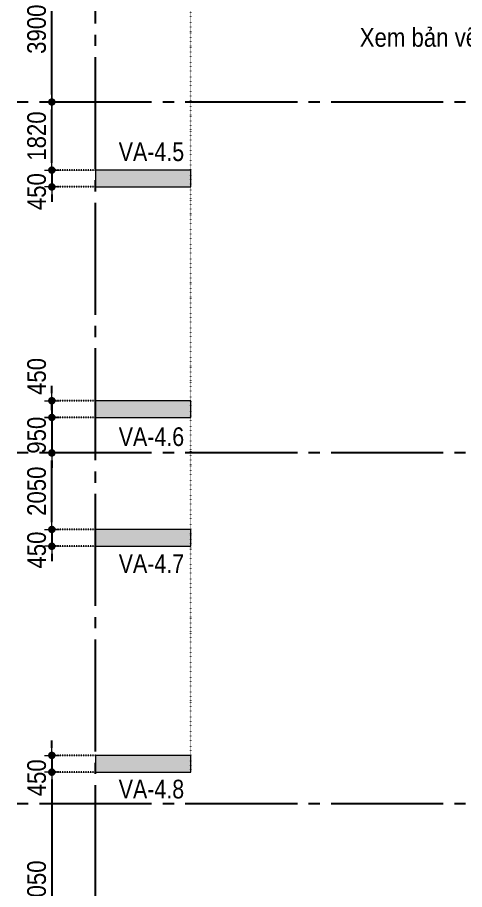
# Model space of a CAD drawing. Header units: millimetres. Extents: x -3973692 to -2843767, y 592734 to 838475.
# Drawn here: x -3950581 to -3938622, y 714437 to 737796 of the extents above; entities that cross this region are included whole.
import ezdxf
from ezdxf.enums import TextEntityAlignment as Align

# ---------------------------------------------------------------- set-up
doc = ezdxf.new("R2010")
doc.units = ezdxf.units.MM
doc.header["$MEASUREMENT"] = 0
doc.header["$PDMODE"] = 3
doc.header["$PDSIZE"] = -20
for name, pattern in [('CHG_XX_Luoi truc$0$MB_Luoi truc$0$Center101', [13, 10, -1, 1, -1]), ('DIVIDE2', [15.875, 6.35, -3.175, 0, -3.175, 0, -3.175]), ('DOT2', [0.125, 0, -0.125]), ('HIDDEN5', [2.8375, 1.25, -1.5875])]:
    doc.linetypes.add(name, pattern=pattern)
doc.layers.get('0').update_dxf_attribs({"lineweight": 9})
doc.layers.get('Defpoints').update_dxf_attribs({"color": 10, "lineweight": 0})
for name, color, linetype, lineweight in [("'S_General_Dim_1", 1, 'Continuous', 18), ("'S_General_Divide_3 Intermediate", 3, 'DIVIDE2', 40), ("'S_General_Text_2_Normal", 2, 'Continuous', 25), ('CHG_XX_Cot_Ham 2$0$NS-Pier-H2', 150, 'Continuous', 13), ('CHG_XX_Cot_Ham 2$0$NS-Pier-H2 @ 1', 150, 'Continuous', 13), ('CHG_XX_Cot_Ham 2$0$NS-Pier-H2 @ 150 VP1', 150, 'Continuous', 13), ('CHG_XX_Cot_Ham 2$0$NS-Pier-H2 @ 150 VP2', 150, 'Continuous', 13), ('CHG_XX_Cot_Ham 2$0$NS-Pier-H2 @ 150 VP3', 150, 'Continuous', 13), ('CHG_XX_Cot_Ham 2$0$NS-Pier-H2 @ 150 VP4', 150, 'Continuous', 13), ('CHG_XX_Cot_Ham 2$0$NS-Pier-H2 @ 150 VP5', 150, 'Continuous', 13), ('CHG_XX_Cot_Ham 2$0$NS-Pier-H2 @ 150 VP6', 150, 'Continuous', 13), ('CHG_XX_Cot_Ham 2$0$NS-Pier-H2 @ 150 VP7', 150, 'Continuous', 13), ('CHG_XX_Cot_Ham 2$0$NS-Pier-H2 @ 150 VP8', 150, 'Continuous', 13), ('CHG_XX_Cot_Ham 2$0$NS-Pier-H2 @ 150 VP9', 150, 'Continuous', 13), ('CHG_XX_Cot_Ham 2$0$NS-Pier-H2 @ 150 VPModel', 150, 'Continuous', 13), ('TEXT', 7, 'Continuous', 15)]:
    doc.layers.add(name, color=color, linetype=linetype, lineweight=lineweight)
for name, color, linetype in [('CHG_XX_Luoi truc$0$Grid', 34, 'Continuous'), ('CHG_XX_Luoi truc$0$Grid Line', 251, 'CHG_XX_Luoi truc$0$MB_Luoi truc$0$Center101'), ('dim', 1, 'Continuous')]:
    doc.layers.add(name, color=color, linetype=linetype)
doc.styles.add('arial', font='arial.ttf', dxfattribs={"width": 0.85})
doc.styles.add('CHG_XX_Luoi truc$0$MB_Luoi truc$0$Grid A-F$0$VNI-HelveCB', font='')
doc.styles.add('TTP-HelCon', font='')
doc.styles.get('CHG_XX_Luoi truc$0$MB_Luoi truc$0$Grid A-F$0$VNI-HelveCB').set_extended_font_data('VNI-Helve-Condense', bold=True)
doc.styles.get('TTP-HelCon').set_extended_font_data('VNI-Helve-Condense')
doc.dimstyles.new('200', dxfattribs={"dimscale": 200, "dimtxt": 2.5, "dimasz": 1, "dimexe": 0, "dimexo": 0, "dimgap": 0.75, "dimtad": 1, "dimdec": 0, "dimrnd": 10, "dimzin": 9, "dimdsep": 46, "dimtxsty": 'arial', "dimblk1": 'DIMDOT', "dimblk2": 'DIMDOT', "dimsah": 1, "dimcen": 2, "dimdle": 3, "dimclre": 8, "dimclrt": 2, "dimadec": 0, "dimazin": 0, "dimtfac": 1, "dimtdec": 0, "dimtix": 1, "dimtmove": 2, "dimatfit": 3, "dimldrblk": 'DIMPIJL', "dimfxl": 1, "dimtvp": 1.8, "dimtolj": 1, "dimtzin": 0, "dimarcsym": 0})

# ---------------------------------------------------------------- blocks, each defined once
blk = doc.blocks.new('*U3253')
at = {"layer": 'CHG_XX_Cot_Ham 2$0$NS-Pier-H2 @ 1'}
h = blk.add_hatch(color=256, dxfattribs=at)
h.dxf.hatch_style = 1
h.paths.add_polyline_path([(450, 0), (0, 0), (0, -2550), (450, -2550)])
at = {"layer": 'CHG_XX_Cot_Ham 2$0$NS-Pier-H2 @ 150 VP1'}
h = blk.add_hatch(color=256, dxfattribs=at)
h.dxf.hatch_style = 1
h.paths.add_polyline_path([(450, 0), (0, 0), (0, -2550), (450, -2550)])
at = {"layer": 'CHG_XX_Cot_Ham 2$0$NS-Pier-H2 @ 150 VP2'}
h = blk.add_hatch(color=256, dxfattribs=at)
h.dxf.hatch_style = 1
h.paths.add_polyline_path([(450, 0), (0, 0), (0, -2550), (450, -2550)])
at = {"layer": 'CHG_XX_Cot_Ham 2$0$NS-Pier-H2 @ 150 VP3'}
h = blk.add_hatch(color=256, dxfattribs=at)
h.dxf.hatch_style = 1
h.paths.add_polyline_path([(450, 0), (0, 0), (0, -2550), (450, -2550)])
at = {"layer": 'CHG_XX_Cot_Ham 2$0$NS-Pier-H2 @ 150 VP4'}
h = blk.add_hatch(color=256, dxfattribs=at)
h.dxf.hatch_style = 1
h.paths.add_polyline_path([(450, 0), (0, 0), (0, -2550), (450, -2550)])
at = {"layer": 'CHG_XX_Cot_Ham 2$0$NS-Pier-H2 @ 150 VP5'}
h = blk.add_hatch(color=256, dxfattribs=at)
h.dxf.hatch_style = 1
h.paths.add_polyline_path([(450, 0), (0, 0), (0, -2550), (450, -2550)])
at = {"layer": 'CHG_XX_Cot_Ham 2$0$NS-Pier-H2 @ 150 VP6'}
h = blk.add_hatch(color=256, dxfattribs=at)
h.dxf.hatch_style = 1
h.paths.add_polyline_path([(450, 0), (0, 0), (0, -2550), (450, -2550)])
at = {"layer": 'CHG_XX_Cot_Ham 2$0$NS-Pier-H2 @ 150 VP7'}
h = blk.add_hatch(color=256, dxfattribs=at)
h.dxf.hatch_style = 1
h.paths.add_polyline_path([(450, 0), (0, 0), (0, -2550), (450, -2550)])
at = {"layer": 'CHG_XX_Cot_Ham 2$0$NS-Pier-H2 @ 150 VP8'}
h = blk.add_hatch(color=256, dxfattribs=at)
h.dxf.hatch_style = 1
h.paths.add_polyline_path([(450, 0), (0, 0), (0, -2550), (450, -2550)])
at = {"layer": 'CHG_XX_Cot_Ham 2$0$NS-Pier-H2 @ 150 VP9'}
h = blk.add_hatch(color=256, dxfattribs=at)
h.dxf.hatch_style = 1
h.paths.add_polyline_path([(450, 0), (0, 0), (0, -2550), (450, -2550)])
at = {"layer": 'CHG_XX_Cot_Ham 2$0$NS-Pier-H2 @ 150 VPModel'}
h = blk.add_hatch(color=256, dxfattribs=at)
h.dxf.hatch_style = 1
h.paths.add_polyline_path([(450, 0), (0, 0), (0, -2550), (450, -2550)])
blk = doc.blocks.new('CHG_XX_Cot_Ham 2$0$Block A_C450x2250')
at = {"layer": 'CHG_XX_Cot_Ham 2$0$NS-Pier-H2'}
blk.add_lwpolyline([(450, -2550), (0, -2550), (0, 0), (450, 0)], close=True, dxfattribs=at)
blk.add_blockref('*U3253', (0, 0), dxfattribs=at)
blk = doc.blocks.new('*U2842')
at = {"layer": 'CHG_XX_Luoi truc$0$Grid Line'}
blk.add_line((0, 0), (0, 608), dxfattribs=at)
at = {"layer": 'CHG_XX_Luoi truc$0$Grid', "lineweight": -2, "style": 'CHG_XX_Luoi truc$0$MB_Luoi truc$0$Grid A-F$0$VNI-HelveCB'}
for tag, p in [('GRIDSUB', (0, 617)), ('GRID', (0, -9))]:
    blk.add_attdef(tag, text='', height=5, dxfattribs=at).set_placement(p, align=Align.MIDDLE)
blk = doc.blocks.new('*U2843')
at = {"layer": 'CHG_XX_Luoi truc$0$Grid Line'}
blk.add_line((0, 0), (0, 438), dxfattribs=at)
at = {"layer": 'CHG_XX_Luoi truc$0$Grid', "lineweight": -2, "style": 'CHG_XX_Luoi truc$0$MB_Luoi truc$0$Grid A-F$0$VNI-HelveCB'}
for tag, p in [('GRIDSUB', (0, 447)), ('GRID', (0, -9))]:
    blk.add_attdef(tag, text='', height=5, dxfattribs=at).set_placement(p, align=Align.MIDDLE)
blk = doc.blocks.new('CHG_XX_Luoi truc')
at = {"layer": 'CHG_XX_Luoi truc$0$Grid', "xscale": 300, "yscale": 300, "zscale": 300}
blk.add_blockref('*U2842', (0, -12747), dxfattribs=at)
at = {"layer": 'CHG_XX_Luoi truc$0$Grid', "xscale": 300.0000000000013, "yscale": 300.0000000000013, "zscale": 300.0000000000013, "rotation": 90}
for p in [(110703, 125550), (110703, 116150), (110703, 106750)]:
    blk.add_blockref('*U2843', p, dxfattribs=at)
blk = doc.blocks.new('CHG_XX_Cot_Ham 2')
at = {"layer": 'CHG_XX_Cot_Ham 2$0$NS-Pier-H2'}
h = blk.add_hatch(color=256, dxfattribs=at)
h.dxf.hatch_style = 1
h.paths.add_polyline_path([(99639.2, 163400), (-10900, 163400), (-10900, 85450), (-300, 85450), (-300, 84050), (32350, 84050), (32350, -9000), (103575.5, -9000), (106050, -6022), (106050, 158254.3)])
h.paths.add_polyline_path([(99533.7, 163100), (105750, 158110.4), (105750, 90450), (105650, 90450), (105750, 90450), (105750, 13850), (105750, 13722.3), (105750, -5913.6), (103434.7, -8700), (93599.8, -8700), (93299.8, -8700), (32650, -8700), (32650, 84350), (0, 84350), (0, 85750), (-10600, 85750), (-10600, 163100), (93600, 163100)], flags=16)
blk.add_blockref('CHG_XX_Luoi truc', (0, 0), dxfattribs=at)
at = {"layer": 'CHG_XX_Cot_Ham 2$0$NS-Pier-H2', "xscale": -1, "rotation": 90}
for p in [(0, 123725), (0, 117550), (0, 114100), (0, 108050)]:
    blk.add_blockref('CHG_XX_Cot_Ham 2$0$Block A_C450x2250', p, dxfattribs=at)
blk = doc.blocks.new('a')
at = {"layer": 'TEXT', "color": 3, "style": 'TTP-HelCon'}
for s, p in [('VA-4.5', (622, -28281)), ('VA-4.6', (622, -35914)), ('VA-4.7', (622, -39311)), ('VA-4.8', (622, -45353))]:
    blk.add_text(s, height=500, dxfattribs=at).set_placement(p)
blk = doc.blocks.new('DIMDOT')
for p, q in [((1, 0), (-1, 0)), ((0, -1), (0, 1))]:
    blk.add_line(p, q)
at = {"const_width": 0.5}
blk.add_lwpolyline([(-0.25, 0, 1), (0.25, 0, 1)], format="xyb", close=True, dxfattribs=at)
blk = doc.blocks.new('*D1281')
at = {"layer": "'S_General_Dim_1", "color": 0, "lineweight": -2, "transparency": 16777216}
for p, q in [((-3949662, 733906), (-3949662, 734106)), ((-3949662, 733706), (-3949662, 733256)), ((-3949662, 733056), (-3949662, 732856))]:
    blk.add_line(p, q, dxfattribs=at)
at = {"layer": "'S_General_Dim_1", "color": 8, "linetype": 'HIDDEN5', "lineweight": -2, "transparency": 16777216}
for p, q in [((-3948495, 733706), (-3949662, 733706)), ((-3948495, 733256), (-3949662, 733256))]:
    blk.add_line(p, q, dxfattribs=at)
at = {"layer": 'Defpoints', "color": 0, "transparency": 16777216}
for p in [(-3948495, 733706), (-3949662, 733256), (-3948495, 733256)]:
    blk.add_point(p, dxfattribs=at)
at = {"layer": "'S_General_Dim_1", "color": 0, "lineweight": -2, "transparency": 16777216, "xscale": 200, "yscale": 200, "zscale": 200}
for p, rotation in [((-3949662, 733706), 270), ((-3949662, 733256), 90)]:
    blk.add_blockref('DIMDOT', p, dxfattribs=dict(at, rotation=rotation))
at = {"layer": "'S_General_Dim_1", "color": 2, "transparency": 16777216, "insert": (-3950067, 733130), "char_height": 500, "attachment_point": 5, "rotation": 90, "style": 'arial'}
blk.add_mtext('\\A1;450', dxfattribs=at)
blk = doc.blocks.new('DIMPIJL')
at = {"linetype": 'ByBlock'}
blk.add_solid([(-2.5, 0.42), (-2.5, -0.42), (0, 0)], dxfattribs=at)
blk = doc.blocks.new('*D1282')
at = {"layer": "'S_General_Dim_1", "color": 0, "lineweight": -2, "transparency": 16777216}
for p, q in [((-3949662, 727731), (-3949662, 727931)), ((-3949662, 727531), (-3949662, 727081)), ((-3949662, 726881), (-3949662, 726681))]:
    blk.add_line(p, q, dxfattribs=at)
at = {"layer": "'S_General_Dim_1", "color": 8, "linetype": 'HIDDEN5', "lineweight": -2, "transparency": 16777216}
for p, q in [((-3948495, 727531), (-3949662, 727531)), ((-3948495, 727081), (-3949662, 727081))]:
    blk.add_line(p, q, dxfattribs=at)
at = {"layer": 'Defpoints', "color": 0, "transparency": 16777216}
for p in [(-3948495, 727531), (-3949662, 727081), (-3948495, 727081)]:
    blk.add_point(p, dxfattribs=at)
at = {"layer": "'S_General_Dim_1", "color": 0, "lineweight": -2, "transparency": 16777216, "xscale": 200, "yscale": 200, "zscale": 200}
for p, rotation in [((-3949662, 727531), 270), ((-3949662, 727081), 90)]:
    blk.add_blockref('DIMDOT', p, dxfattribs=dict(at, rotation=rotation))
at = {"layer": "'S_General_Dim_1", "color": 2, "transparency": 16777216, "insert": (-3950067, 728180), "char_height": 500, "attachment_point": 5, "rotation": 90, "style": 'arial'}
blk.add_mtext('\\A1;450', dxfattribs=at)
blk = doc.blocks.new('*D1283')
at = {"layer": "'S_General_Dim_1", "color": 0, "lineweight": -2, "transparency": 16777216}
for p, q in [((-3949662, 724281), (-3949662, 724481)), ((-3949662, 724081), (-3949662, 723631)), ((-3949662, 723431), (-3949662, 723231))]:
    blk.add_line(p, q, dxfattribs=at)
at = {"layer": "'S_General_Dim_1", "color": 8, "linetype": 'HIDDEN5', "lineweight": -2, "transparency": 16777216}
for p, q in [((-3948495, 724081), (-3949662, 724081)), ((-3948495, 723631), (-3949662, 723631))]:
    blk.add_line(p, q, dxfattribs=at)
at = {"layer": 'Defpoints', "color": 0, "transparency": 16777216}
for p in [(-3948495, 724081), (-3949662, 723631), (-3948495, 723631)]:
    blk.add_point(p, dxfattribs=at)
at = {"layer": "'S_General_Dim_1", "color": 0, "lineweight": -2, "transparency": 16777216, "xscale": 200, "yscale": 200, "zscale": 200}
for p, rotation in [((-3949662, 724081), 270), ((-3949662, 723631), 90)]:
    blk.add_blockref('DIMDOT', p, dxfattribs=dict(at, rotation=rotation))
at = {"layer": "'S_General_Dim_1", "color": 2, "transparency": 16777216, "insert": (-3950067, 723530), "char_height": 500, "attachment_point": 5, "rotation": 90, "style": 'arial'}
blk.add_mtext('\\A1;450', dxfattribs=at)
blk = doc.blocks.new('*D1284')
at = {"layer": "'S_General_Dim_1", "color": 0, "lineweight": -2, "transparency": 16777216}
for p, q in [((-3949662, 718231), (-3949662, 718431)), ((-3949662, 718031), (-3949662, 717581)), ((-3949662, 717381), (-3949662, 717181))]:
    blk.add_line(p, q, dxfattribs=at)
at = {"layer": "'S_General_Dim_1", "color": 8, "linetype": 'HIDDEN5', "lineweight": -2, "transparency": 16777216}
for p, q in [((-3948495, 718031), (-3949662, 718031)), ((-3948495, 717581), (-3949662, 717581))]:
    blk.add_line(p, q, dxfattribs=at)
at = {"layer": 'Defpoints', "color": 0, "transparency": 16777216}
for p in [(-3948495, 718031), (-3949662, 717581), (-3948495, 717581)]:
    blk.add_point(p, dxfattribs=at)
at = {"layer": "'S_General_Dim_1", "color": 0, "lineweight": -2, "transparency": 16777216, "xscale": 200, "yscale": 200, "zscale": 200}
for p, rotation in [((-3949662, 718031), 270), ((-3949662, 717581), 90)]:
    blk.add_blockref('DIMDOT', p, dxfattribs=dict(at, rotation=rotation))
at = {"layer": "'S_General_Dim_1", "color": 2, "transparency": 16777216, "insert": (-3950067, 717430), "char_height": 500, "attachment_point": 5, "rotation": 90, "style": 'arial'}
blk.add_mtext('\\A1;450', dxfattribs=at)
blk = doc.blocks.new('*D1285')
at = {"layer": "'S_General_Dim_1", "color": 8, "linetype": 'HIDDEN5', "lineweight": -2, "transparency": 16777216}
for p, q in [((-3948495, 717581), (-3949662, 717581)), ((-3947445, 711531), (-3949662, 711531))]:
    blk.add_line(p, q, dxfattribs=at)
at = {"layer": "'S_General_Dim_1", "color": 0, "lineweight": -2, "transparency": 16777216}
blk.add_line((-3949662, 717381), (-3949662, 711731), dxfattribs=at)
at = {"layer": 'Defpoints', "color": 0, "transparency": 16777216}
for p in [(-3948495, 717581), (-3949662, 711531), (-3947445, 711531)]:
    blk.add_point(p, dxfattribs=at)
at = {"layer": "'S_General_Dim_1", "color": 0, "lineweight": -2, "transparency": 16777216, "xscale": 200, "yscale": 200, "zscale": 200}
for p, rotation in [((-3949662, 717581), 90), ((-3949662, 711531), 270)]:
    blk.add_blockref('DIMDOT', p, dxfattribs=dict(at, rotation=rotation))
at = {"layer": "'S_General_Dim_1", "color": 2, "transparency": 16777216, "insert": (-3950067, 714556), "char_height": 500, "attachment_point": 5, "rotation": 90, "style": 'arial'}
blk.add_mtext('\\A1;6050', dxfattribs=at)
blk = doc.blocks.new('*D1295')
at = {"layer": "'S_General_Dim_1", "color": 8, "linetype": 'HIDDEN5', "lineweight": -2, "transparency": 16777216}
for p, q in [((-3949272, 735531), (-3949662, 735531)), ((-3948495, 733706), (-3949662, 733706))]:
    blk.add_line(p, q, dxfattribs=at)
at = {"layer": "'S_General_Dim_1", "color": 0, "lineweight": -2, "transparency": 16777216}
blk.add_line((-3949662, 733906), (-3949662, 735331), dxfattribs=at)
at = {"layer": 'Defpoints', "color": 0, "transparency": 16777216}
for p in [(-3949662, 735531), (-3949272, 735531), (-3948495, 733706)]:
    blk.add_point(p, dxfattribs=at)
at = {"layer": "'S_General_Dim_1", "color": 0, "lineweight": -2, "transparency": 16777216, "xscale": 200, "yscale": 200, "zscale": 200}
for p, rotation in [((-3949662, 735531), 90), ((-3949662, 733706), 270)]:
    blk.add_blockref('DIMDOT', p, dxfattribs=dict(at, rotation=rotation))
at = {"layer": "'S_General_Dim_1", "color": 2, "transparency": 16777216, "insert": (-3950067, 734619), "char_height": 500, "attachment_point": 5, "rotation": 90, "style": 'arial'}
blk.add_mtext('\\A1;1820', dxfattribs=at)
blk = doc.blocks.new('*D1296')
at = {"layer": "'S_General_Dim_1", "color": 8, "linetype": 'HIDDEN5', "lineweight": -2, "transparency": 16777216}
for p, q in [((-3948495, 739431), (-3949662, 739431)), ((-3949272, 735531), (-3949662, 735531))]:
    blk.add_line(p, q, dxfattribs=at)
at = {"layer": "'S_General_Dim_1", "color": 0, "lineweight": -2, "transparency": 16777216}
blk.add_line((-3949662, 735731), (-3949662, 739231), dxfattribs=at)
at = {"layer": 'Defpoints', "color": 0, "transparency": 16777216}
for p in [(-3949662, 739431), (-3948495, 739431), (-3949272, 735531)]:
    blk.add_point(p, dxfattribs=at)
at = {"layer": "'S_General_Dim_1", "color": 0, "lineweight": -2, "transparency": 16777216, "xscale": 200, "yscale": 200, "zscale": 200}
for p, rotation in [((-3949662, 739431), 90), ((-3949662, 735531), 270)]:
    blk.add_blockref('DIMDOT', p, dxfattribs=dict(at, rotation=rotation))
at = {"layer": "'S_General_Dim_1", "color": 2, "transparency": 16777216, "insert": (-3950068, 737481), "char_height": 500, "attachment_point": 5, "rotation": 90, "style": 'arial'}
blk.add_mtext('\\A1;3900', dxfattribs=at)
blk = doc.blocks.new('*D1298')
at = {"layer": "'S_General_Dim_1", "color": 0, "lineweight": -2, "transparency": 16777216}
for p, q in [((-3949662, 727281), (-3949662, 727481)), ((-3949662, 727081), (-3949662, 726131)), ((-3949662, 725931), (-3949662, 725731))]:
    blk.add_line(p, q, dxfattribs=at)
at = {"layer": "'S_General_Dim_1", "color": 8, "linetype": 'HIDDEN5', "lineweight": -2, "transparency": 16777216}
for p, q in [((-3948495, 727081), (-3949662, 727081)), ((-3948495, 726131), (-3949662, 726131))]:
    blk.add_line(p, q, dxfattribs=at)
at = {"layer": 'Defpoints', "color": 0, "transparency": 16777216}
for p in [(-3948495, 727081), (-3949662, 726131), (-3948495, 726131)]:
    blk.add_point(p, dxfattribs=at)
at = {"layer": "'S_General_Dim_1", "color": 0, "lineweight": -2, "transparency": 16777216, "xscale": 200, "yscale": 200, "zscale": 200}
for p, rotation in [((-3949662, 727081), 270), ((-3949662, 726131), 90)]:
    blk.add_blockref('DIMDOT', p, dxfattribs=dict(at, rotation=rotation))
at = {"layer": "'S_General_Dim_1", "color": 2, "transparency": 16777216, "insert": (-3950067, 726606), "char_height": 500, "attachment_point": 5, "rotation": 90, "style": 'arial'}
blk.add_mtext('\\A1;950', dxfattribs=at)
blk = doc.blocks.new('*D1299')
at = {"layer": "'S_General_Dim_1", "color": 8, "linetype": 'HIDDEN5', "lineweight": -2, "transparency": 16777216}
for p, q in [((-3948495, 726131), (-3949662, 726131)), ((-3948495, 724081), (-3949662, 724081))]:
    blk.add_line(p, q, dxfattribs=at)
at = {"layer": "'S_General_Dim_1", "color": 0, "lineweight": -2, "transparency": 16777216}
blk.add_line((-3949662, 724281), (-3949662, 725931), dxfattribs=at)
at = {"layer": 'Defpoints', "color": 0, "transparency": 16777216}
for p in [(-3949662, 726131), (-3948495, 726131), (-3948495, 724081)]:
    blk.add_point(p, dxfattribs=at)
at = {"layer": "'S_General_Dim_1", "color": 0, "lineweight": -2, "transparency": 16777216, "xscale": 200, "yscale": 200, "zscale": 200}
for p, rotation in [((-3949662, 726131), 90), ((-3949662, 724081), 270)]:
    blk.add_blockref('DIMDOT', p, dxfattribs=dict(at, rotation=rotation))
at = {"layer": "'S_General_Dim_1", "color": 2, "transparency": 16777216, "insert": (-3950067, 725106), "char_height": 500, "attachment_point": 5, "rotation": 90, "style": 'arial'}
blk.add_mtext('\\A1;2050', dxfattribs=at)
blk = doc.blocks.new('CT')
at = {"layer": "'S_General_Text_2_Normal", "ltscale": 1500, "style": 'arial', "width": 0.85}
blk.add_text('Xem bản vẽ CHGII- NS-DD-C-G-ST-03', height=500, dxfattribs=at).set_placement((7069, 127530), align=Align.TOP_LEFT)

msp = doc.modelspace()

# ---------------------------------------------------------------- linework, layer by layer
at = {"layer": 'dim', "linetype": 'DOT2', "ltscale": 10}
msp.add_line((-3945945.2, 717606), (-3945945.2, 755431), dxfattribs=at)

# ---------------------------------------------------------------- block references
at = {"layer": "'S_General_Divide_3 Intermediate"}
for name, p in [('CHG_XX_Cot_Ham 2', (-3948495.2, 609981)), ('a', (-3948495.2, 762231)), ('CT', (-3948495.2, 609981))]:
    msp.add_blockref(name, p, dxfattribs=at)

# ---------------------------------------------------------------- dimensions: what is measured, and where the dimension line sits
at = {"layer": "'S_General_Dim_1"}
for base, p1, p2, picture, middle in [((-3949662.1, 739431), (-3949272.2, 735531), (-3948495.2, 739431), '*D1296', (-3950067.5, 737481)), ((-3949662.1, 735531), (-3948495.2, 733706), (-3949272.2, 735531), '*D1295', (-3950067.3, 734618.5)), ((-3949662.1, 726131), (-3948495.2, 727081), (-3948495.2, 726131), '*D1298', (-3950067.3, 726606)), ((-3949662.1, 726131), (-3948495.2, 724081), (-3948495.2, 726131), '*D1299', (-3950067.3, 725106)), ((-3949662.1, 711531), (-3948495.2, 717581), (-3947445.2, 711531), '*D1285', (-3950067.3, 714556))]:
    dim = msp.add_linear_dim(base=base, p1=p1, p2=p2, angle=90, dimstyle='200', dxfattribs=at)
    dim.commit()
    dim.dimension.update_dxf_attribs({"geometry": picture, "text_midpoint": middle})
for base, p1, p2, picture, middle in [((-3949662.1, 733256), (-3948495.2, 733706), (-3948495.2, 733256), '*D1281', (-3950067.3, 733129.8)), ((-3949662.1, 727081), (-3948495.2, 727531), (-3948495.2, 727081), '*D1282', (-3950067.3, 728179.6)), ((-3949662.1, 723631), (-3948495.2, 724081), (-3948495.2, 723631), '*D1283', (-3950067.3, 723529.8)), ((-3949662.1, 717581), (-3948495.2, 718031), (-3948495.2, 717581), '*D1284', (-3950067.3, 717429.9))]:
    dim = msp.add_linear_dim(base=base, p1=p1, p2=p2, angle=90, dimstyle='200', dxfattribs=at)
    dim.commit()
    dim.dimension.update_dxf_attribs({"geometry": picture, "text_midpoint": middle, "dimtype": 160})

doc.saveas('drawing.dxf')
